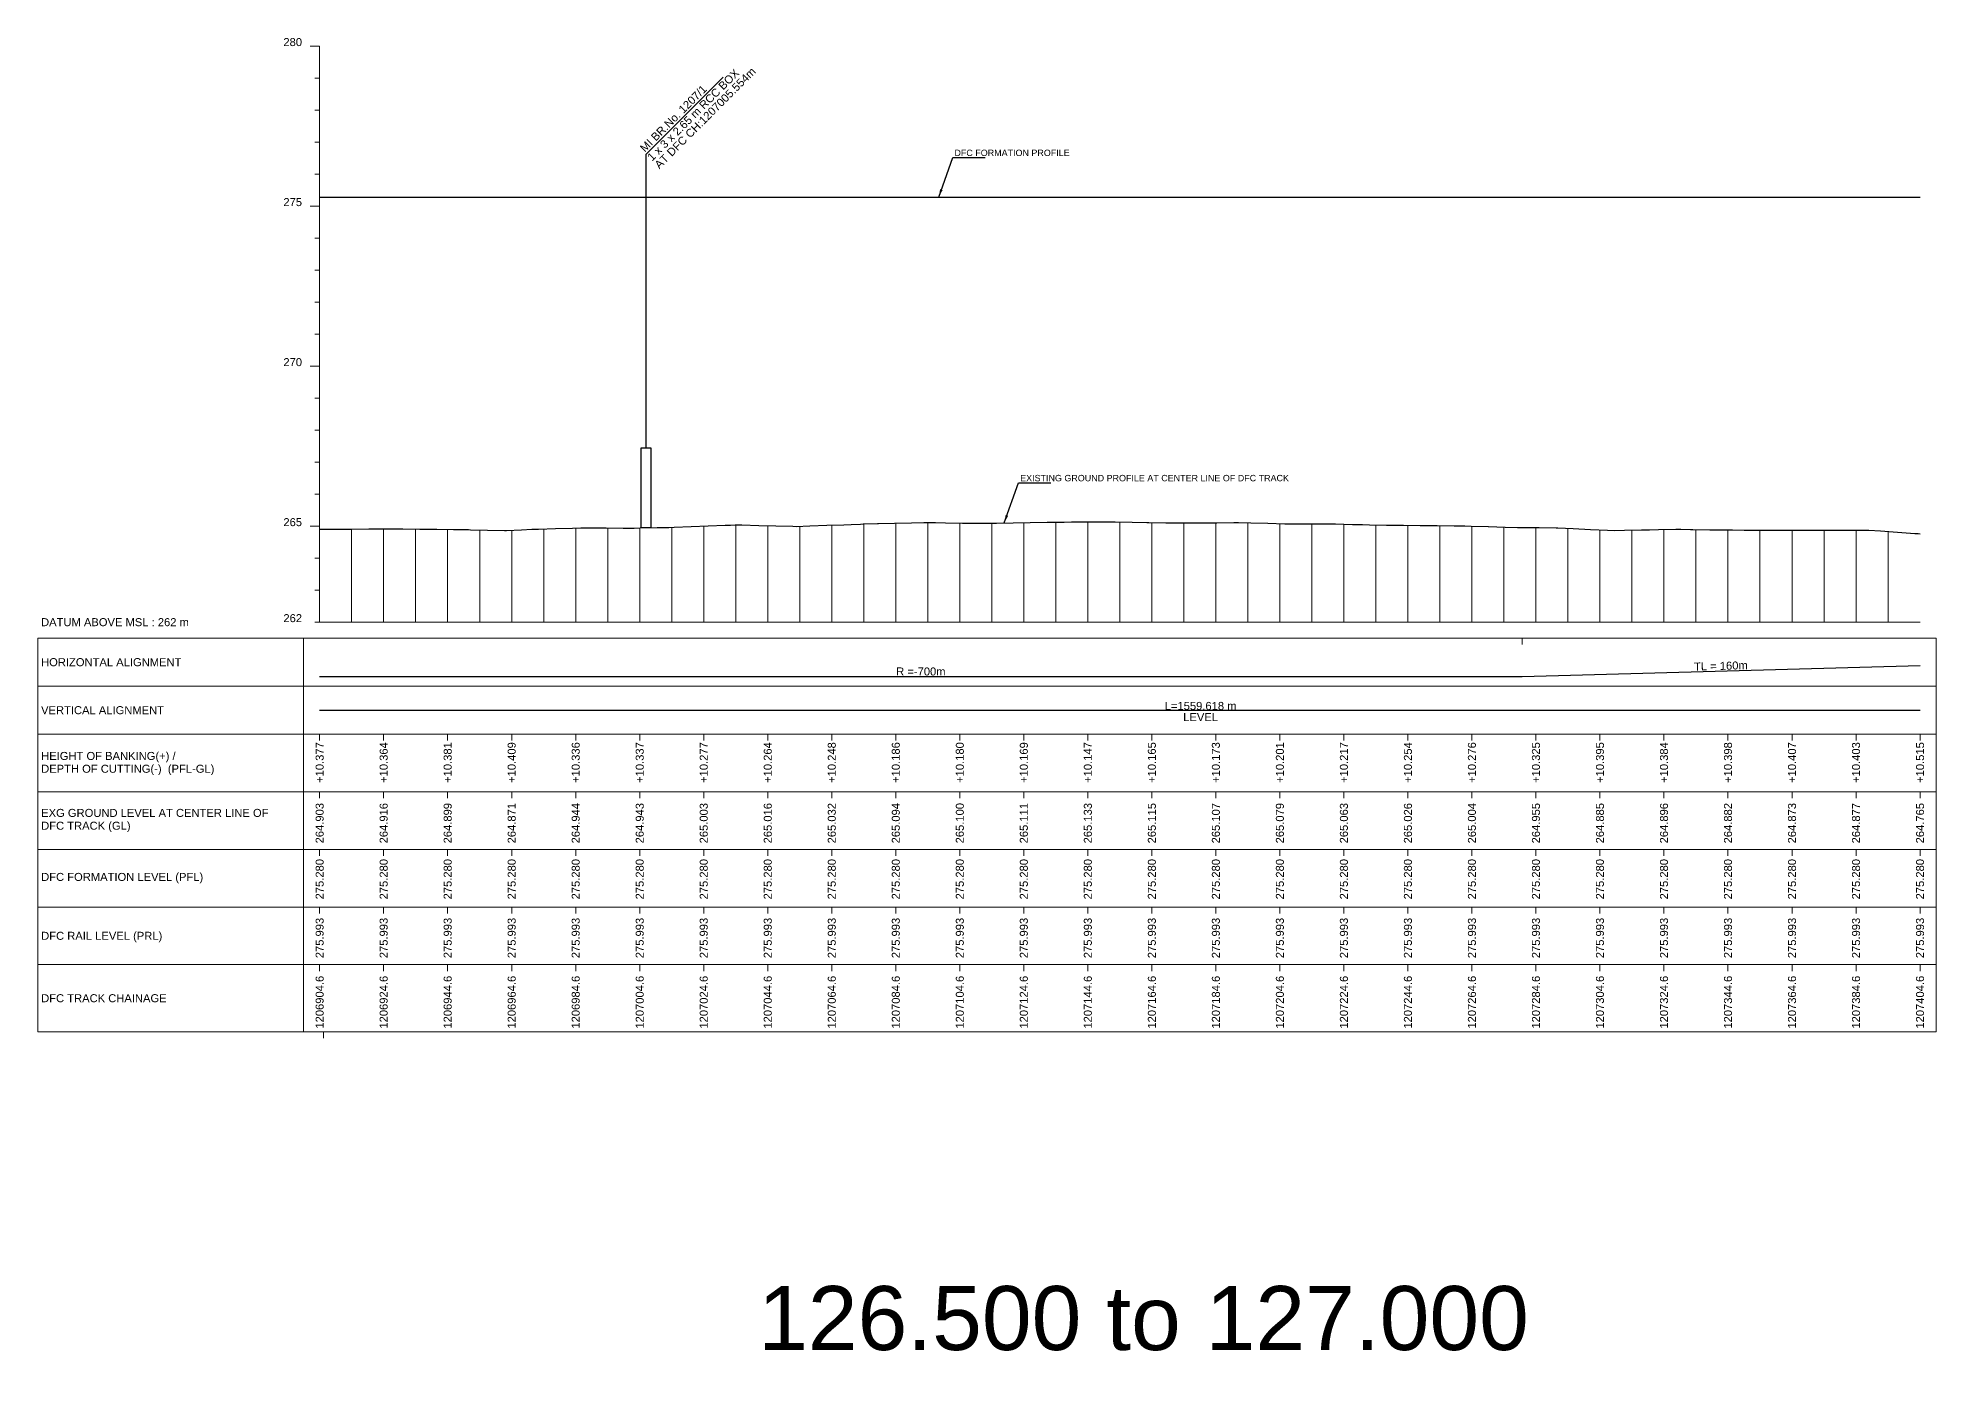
# Model space of a CAD drawing. Header units: metres. Extents: x 33905 to 43505, y -12340 to -11815.
# Drawn here: x 38912 to 39505, y -12237 to -11817 of the extents above; entities that cross this region are included whole.
import ezdxf
from ezdxf.enums import TextEntityAlignment as Align

# ---------------------------------------------------------------- set-up
doc = ezdxf.new("R2010")
doc.units = ezdxf.units.M
doc.header["$MEASUREMENT"] = 0
for name, color, linetype, lineweight in [('LS BRIDGE INDICATION', 10, 'Continuous', 30), ('LS CUT FILL', 10, 'Continuous', 0), ('LS DATUM', 7, 'Continuous', 0), ('LS DATUM X', 7, 'Continuous', 0), ('LS DATUM Y', 7, 'Continuous', 0), ('LS EXG GL', 7, 'Continuous', 0), ('LS EXG. GL', 7, 'Continuous', 0), ('LS FRAME', 7, 'Continuous', 0), ('LS PRO FL', 10, 'Continuous', 0), ('LS PRO. CUT & FILL', 10, 'Continuous', 0), ('LS PRO. DFCC CH', 10, 'Continuous', 0), ('LS PRO. FL', 10, 'Continuous', 0), ('LS PRO. RL', 10, 'Continuous', 0), ('LS PROFILE EXG GL', 7, 'Continuous', 30), ('LS PROFILE PRO FL', 1, 'Continuous', 30), ('LS TICKS', 7, 'Continuous', 0), ('Profile Grid', 7, 'Continuous', 0)]:
    doc.layers.add(name, color=color, linetype=linetype, lineweight=lineweight)
for name, color, linetype in [("LS BRIDGE'S", 7, 'Continuous'), ('LS HORIZONTAL ALIGNMENT', 10, 'Continuous'), ('LS VERTICAL ALIGNMENT', 10, 'Continuous'), ('ref text', 3, 'Continuous')]:
    doc.layers.add(name, color=color, linetype=linetype)
doc.styles.get("Standard").update_dxf_attribs({"font": 'arial.ttf'})
doc.styles.add('Style-Arial', font='arial.ttf')
doc.styles.add('StyleArial', font='arial.ttf')
doc.dimstyles.get("Standard").update_dxf_attribs({"dimtxt": 0.18, "dimasz": 0.18, "dimexe": 0.18, "dimexo": 0.0625, "dimgap": 0.09, "dimtad": 0, "dimtih": 1, "dimtoh": 1, "dimdec": 4, "dimzin": 0, "dimdsep": 46, "dimtxsty": 'Standard', "dimcen": 0.09, "dimadec": 0, "dimazin": 0, "dimtfac": 1, "dimtdec": 4, "dimtofl": 0, "dimtmove": 0, "dimatfit": 3, "dimfxl": 1, "dimtolj": 1, "dimtzin": 0, "dimarcsym": 0})

msp = doc.modelspace()

# ---------------------------------------------------------------- linework, layer by layer
at = {"layer": 'LS BRIDGE INDICATION'}
msp.add_lwpolyline([(39100.5, -11945.53), (39103.5, -11945.53), (39103.5, -11970.53), (39100.5, -11970.53)], close=True, dxfattribs=at)
at = {"layer": "LS BRIDGE'S", "color": 10}
msp.add_lwpolyline([(39102, -11945.53), (39102, -11853.78), (39126.05, -11829.73)], dxfattribs=at)
at = {"layer": 'LS DATUM X', "color": 7, "linetype": 'Continuous', "lineweight": 0}
msp.add_line((39000, -12000), (39500, -12000), dxfattribs=at)
at = {"layer": 'LS DATUM Y', "color": 7, "linetype": 'Continuous', "lineweight": 0}
for p, q in [((38997, -11820), (39000, -11820)), ((38997, -11820), (39000, -11820)), ((39000, -12000), (39000, -11820)), ((38998.5, -11830), (39000, -11830)), ((38998.5, -11840), (39000, -11840)), ((38998.5, -11850), (39000, -11850)), ((38998.5, -11860), (39000, -11860)), ((38997, -11870), (39000, -11870)), ((38998.5, -11880), (39000, -11880)), ((38998.5, -11890), (39000, -11890)), ((38998.5, -11900), (39000, -11900)), ((38998.5, -11910), (39000, -11910)), ((38997, -11920), (39000, -11920)), ((38998.5, -11930), (39000, -11930)), ((38998.5, -11940), (39000, -11940)), ((38998.5, -11950), (39000, -11950)), ((38998.5, -11960), (39000, -11960)), ((38997, -11970), (39000, -11970)), ((38998.5, -11980), (39000, -11980)), ((38998.5, -11990), (39000, -11990)), ((38998.5, -12000), (39000, -12000))]:
    msp.add_line(p, q, dxfattribs=at)
at = {"layer": 'LS FRAME'}
for points in [[(38995, -12005), (38912, -12005), (38912, -12020), (38995, -12020)], [(38995, -12020), (38912, -12020), (38912, -12035), (38995, -12035)], [(38995, -12035), (38912, -12035), (38912, -12053), (38995, -12053)], [(38995, -12053), (38912, -12053), (38912, -12071), (38995, -12071)], [(38995, -12071), (38912, -12071), (38912, -12089), (38995, -12089)], [(38995, -12089), (38912, -12089), (38912, -12107), (38995, -12107)], [(38995, -12107), (38912, -12107), (38912, -12128), (38995, -12128)]]:
    msp.add_lwpolyline(points, dxfattribs=at)
at = {"layer": 'LS FRAME', "color": 7, "linetype": 'Continuous', "lineweight": 0, "flags": 128}
for points in [[(38995, -12020), (39505, -12020), (39505, -12005), (38995, -12005), (38995, -12020)], [(38995, -12035), (39505, -12035), (39505, -12020), (38995, -12020), (38995, -12035)], [(38995, -12053), (39505, -12053), (39505, -12035), (38995, -12035), (38995, -12053)], [(38995, -12071), (39505, -12071), (39505, -12053), (38995, -12053), (38995, -12071)], [(38995, -12089), (39505, -12089), (39505, -12071), (38995, -12071), (38995, -12089)], [(38995, -12107), (39505, -12107), (39505, -12089), (38995, -12089), (38995, -12107)], [(38995, -12128), (39505, -12128), (39505, -12107), (38995, -12107), (38995, -12128)]]:
    msp.add_lwpolyline(points, close=True, dxfattribs=at)
at = {"layer": 'LS HORIZONTAL ALIGNMENT', "flags": 128}
msp.add_lwpolyline([(39000, -12017), (39375.67, -12017), (39375.67, -12017), (39500, -12013.53)], dxfattribs=at)
at = {"layer": 'LS PROFILE EXG GL', "flags": 128}
msp.add_lwpolyline([(39000, -11970.97), (39000.4, -11970.97), (39002.6, -11970.99), (39004.03, -11970.98), (39004.78, -11970.97), (39010.08, -11970.93), (39015.38, -11970.88), (39020.68, -11970.84), (39024.41, -11970.8), (39025.11, -11970.8), (39025.94, -11970.81), (39025.97, -11970.81), (39031.27, -11970.89), (39036.57, -11970.96), (39041.87, -11971.04), (39044.98, -11971.08), (39046.54, -11971.09), (39047.17, -11971.11), (39052.47, -11971.23), (39057.77, -11971.35), (39058.42, -11971.37), (39063.06, -11971.13), (39066.3, -11970.97), (39068.36, -11970.91), (39073.66, -11970.75), (39078.96, -11970.59), (39081.56, -11970.52), (39084.26, -11970.54), (39086.01, -11970.56), (39089.56, -11970.57), (39094.85, -11970.59), (39098.31, -11970.6), (39100.15, -11970.56), (39105.45, -11970.47), (39109.11, -11970.4), (39110.75, -11970.33), (39116.05, -11970.13), (39121.35, -11969.92), (39126.65, -11969.71), (39128.34, -11969.65), (39129.86, -11969.57), (39131.2, -11969.62), (39131.94, -11969.64), (39137.24, -11969.77), (39142.54, -11969.9), (39147.84, -11970.04), (39148.93, -11970.06), (39153.14, -11969.92), (39158.44, -11969.73), (39163.73, -11969.55), (39166.07, -11969.47), (39169.03, -11969.33), (39169.82, -11969.29), (39174.33, -11969.19), (39174.56, -11969.19), (39179.63, -11969.07), (39184.93, -11968.94), (39188.8, -11968.84), (39190.23, -11968.86), (39192.39, -11968.9), (39195.53, -11968.94), (39200.82, -11969.02), (39205.65, -11969.08), (39206.12, -11969.08), (39209.2, -11969.08), (39211.42, -11969.04), (39216.72, -11968.95), (39222.02, -11968.86), (39227.32, -11968.77), (39228.45, -11968.75), (39232.62, -11968.71), (39234.93, -11968.69), (39237.91, -11968.68), (39243.21, -11968.65), (39246.78, -11968.63), (39248.51, -11968.66), (39253.81, -11968.75), (39258.4, -11968.82), (39259.11, -11968.83), (39264.41, -11968.92), (39269.7, -11969), (39270.2, -11969.01), (39274.76, -11968.98), (39275, -11968.97), (39280.3, -11968.93), (39285.6, -11968.88), (39287.05, -11968.86), (39290.9, -11968.97), (39296.2, -11969.11), (39301.5, -11969.25), (39301.67, -11969.25), (39306.79, -11969.25), (39307.88, -11969.25), (39312.09, -11969.26), (39316.22, -11969.27), (39317.39, -11969.3), (39322.69, -11969.45), (39325.79, -11969.53), (39327.99, -11969.57), (39333.29, -11969.65), (39336.66, -11969.7), (39338.58, -11969.72), (39343.88, -11969.79), (39346.14, -11969.82), (39349.18, -11969.84), (39354.48, -11969.88), (39357.77, -11969.91), (39359.78, -11969.96), (39365.08, -11970.09), (39365.18, -11970.09), (39370.38, -11970.27), (39374.25, -11970.4), (39375.67, -11970.41), (39381.01, -11970.46), (39386.34, -11970.5), (39386.85, -11970.51), (39391.67, -11970.74), (39397.01, -11971), (39402.31, -11971.26), (39402.34, -11971.26), (39404.39, -11971.34), (39407.67, -11971.28), (39413.01, -11971.19), (39415.43, -11971.15), (39418.34, -11971.08), (39423.67, -11970.95), (39424.17, -11970.94), (39425.24, -11970.99), (39428.29, -11971.04), (39429.01, -11971.05), (39434.34, -11971.11), (39439.67, -11971.18), (39441.44, -11971.2), (39445.01, -11971.25), (39446.69, -11971.27), (39450.34, -11971.24), (39451.23, -11971.23), (39455.67, -11971.25), (39461.01, -11971.27), (39464.69, -11971.29), (39466.34, -11971.28), (39471.67, -11971.26), (39477.01, -11971.25), (39479.92, -11971.23), (39482.34, -11971.23), (39483.96, -11971.22), (39487.67, -11971.49), (39493.01, -11971.88), (39498.34, -11972.26), (39499.43, -11972.34), (39500, -11972.35)], dxfattribs=at)
at = {"layer": 'LS PROFILE PRO FL'}
msp.add_line((39000, -11867.2), (39500, -11867.2), dxfattribs=at)
at = {"layer": 'LS TICKS', "color": 7, "linetype": 'Continuous', "lineweight": 0, "flags": 128}
for points in [[(39375.67, -12007), (39375.67, -12005)], [(39000, -12037), (39000, -12035)], [(39020, -12037), (39020, -12035)], [(39040, -12037), (39040, -12035)], [(39060, -12037), (39060, -12035)], [(39080, -12037), (39080, -12035)], [(39100, -12037), (39100, -12035)], [(39120, -12037), (39120, -12035)], [(39140, -12037), (39140, -12035)], [(39160, -12037), (39160, -12035)], [(39180, -12037), (39180, -12035)], [(39200, -12037), (39200, -12035)], [(39220, -12037), (39220, -12035)], [(39240, -12037), (39240, -12035)], [(39260, -12037), (39260, -12035)], [(39280, -12037), (39280, -12035)], [(39300, -12037), (39300, -12035)], [(39320, -12037), (39320, -12035)], [(39340, -12037), (39340, -12035)], [(39360, -12037), (39360, -12035)], [(39380, -12037), (39380, -12035)], [(39400, -12037), (39400, -12035)], [(39420, -12037), (39420, -12035)], [(39440, -12037), (39440, -12035)], [(39460, -12037), (39460, -12035)], [(39480, -12037), (39480, -12035)], [(39500, -12037), (39500, -12035)], [(39000, -12055), (39000, -12053)], [(39020, -12055), (39020, -12053)], [(39040, -12055), (39040, -12053)], [(39060, -12055), (39060, -12053)], [(39080, -12055), (39080, -12053)], [(39100, -12055), (39100, -12053)], [(39120, -12055), (39120, -12053)], [(39140, -12055), (39140, -12053)], [(39160, -12055), (39160, -12053)], [(39180, -12055), (39180, -12053)], [(39200, -12055), (39200, -12053)], [(39220, -12055), (39220, -12053)], [(39240, -12055), (39240, -12053)], [(39260, -12055), (39260, -12053)], [(39280, -12055), (39280, -12053)], [(39300, -12055), (39300, -12053)], [(39320, -12055), (39320, -12053)], [(39340, -12055), (39340, -12053)], [(39360, -12055), (39360, -12053)], [(39380, -12055), (39380, -12053)], [(39400, -12055), (39400, -12053)], [(39420, -12055), (39420, -12053)], [(39440, -12055), (39440, -12053)], [(39460, -12055), (39460, -12053)], [(39480, -12055), (39480, -12053)], [(39500, -12055), (39500, -12053)], [(39000, -12073), (39000, -12071)], [(39020, -12073), (39020, -12071)], [(39040, -12073), (39040, -12071)], [(39060, -12073), (39060, -12071)], [(39080, -12073), (39080, -12071)], [(39100, -12073), (39100, -12071)], [(39120, -12073), (39120, -12071)], [(39140, -12073), (39140, -12071)], [(39160, -12073), (39160, -12071)], [(39180, -12073), (39180, -12071)], [(39200, -12073), (39200, -12071)], [(39220, -12073), (39220, -12071)], [(39240, -12073), (39240, -12071)], [(39260, -12073), (39260, -12071)], [(39280, -12073), (39280, -12071)], [(39300, -12073), (39300, -12071)], [(39320, -12073), (39320, -12071)], [(39340, -12073), (39340, -12071)], [(39360, -12073), (39360, -12071)], [(39380, -12073), (39380, -12071)], [(39400, -12073), (39400, -12071)], [(39420, -12073), (39420, -12071)], [(39440, -12073), (39440, -12071)], [(39460, -12073), (39460, -12071)], [(39480, -12073), (39480, -12071)], [(39500, -12073), (39500, -12071)], [(39000, -12091), (39000, -12089)], [(39020, -12091), (39020, -12089)], [(39040, -12091), (39040, -12089)], [(39060, -12091), (39060, -12089)], [(39080, -12091), (39080, -12089)], [(39100, -12091), (39100, -12089)], [(39120, -12091), (39120, -12089)], [(39140, -12091), (39140, -12089)], [(39160, -12091), (39160, -12089)], [(39180, -12091), (39180, -12089)], [(39200, -12091), (39200, -12089)], [(39220, -12091), (39220, -12089)], [(39240, -12091), (39240, -12089)], [(39260, -12091), (39260, -12089)], [(39280, -12091), (39280, -12089)], [(39300, -12091), (39300, -12089)], [(39320, -12091), (39320, -12089)], [(39340, -12091), (39340, -12089)], [(39360, -12091), (39360, -12089)], [(39380, -12091), (39380, -12089)], [(39400, -12091), (39400, -12089)], [(39420, -12091), (39420, -12089)], [(39440, -12091), (39440, -12089)], [(39460, -12091), (39460, -12089)], [(39480, -12091), (39480, -12089)], [(39500, -12091), (39500, -12089)], [(39000, -12109), (39000, -12107)], [(39020, -12109), (39020, -12107)], [(39040, -12109), (39040, -12107)], [(39060, -12109), (39060, -12107)], [(39080, -12109), (39080, -12107)], [(39100, -12109), (39100, -12107)], [(39120, -12109), (39120, -12107)], [(39140, -12109), (39140, -12107)], [(39160, -12109), (39160, -12107)], [(39180, -12109), (39180, -12107)], [(39200, -12109), (39200, -12107)], [(39220, -12109), (39220, -12107)], [(39240, -12109), (39240, -12107)], [(39260, -12109), (39260, -12107)], [(39280, -12109), (39280, -12107)], [(39300, -12109), (39300, -12107)], [(39320, -12109), (39320, -12107)], [(39340, -12109), (39340, -12107)], [(39360, -12109), (39360, -12107)], [(39380, -12109), (39380, -12107)], [(39400, -12109), (39400, -12107)], [(39420, -12109), (39420, -12107)], [(39440, -12109), (39440, -12107)], [(39460, -12109), (39460, -12107)], [(39480, -12109), (39480, -12107)], [(39500, -12109), (39500, -12107)], [(39001.25, -12130), (39001.25, -12128)]]:
    msp.add_lwpolyline(points, dxfattribs=at)
at = {"layer": 'LS VERTICAL ALIGNMENT', "flags": 128}
msp.add_lwpolyline([(39000, -12027.5), (39500, -12027.5)], dxfattribs=at)
at = {"layer": 'Profile Grid'}
for p, q in [((39010, -12000), (39010, -11970.93)), ((39020, -12000), (39020, -11970.84)), ((39030, -12000), (39030, -11970.87)), ((39040, -12000), (39040, -11971.01)), ((39050, -12000), (39050, -11971.17)), ((39060, -12000), (39060, -11971.29)), ((39070, -12000), (39070, -11970.86)), ((39080, -12000), (39080, -11970.56)), ((39090, -12000), (39090, -11970.57)), ((39100, -12000), (39100, -11970.57)), ((39110, -12000), (39110, -11970.36)), ((39120, -12000), (39120, -11969.97)), ((39130, -12000), (39130, -11969.57)), ((39140, -12000), (39140, -11969.84)), ((39150, -12000), (39150, -11970.03)), ((39160, -12000), (39160, -11969.68)), ((39170, -12000), (39170, -11969.29)), ((39180, -12000), (39180, -11969.06)), ((39190, -12000), (39190, -11968.86)), ((39200, -12000), (39200, -11969)), ((39210, -12000), (39210, -11969.06)), ((39220, -12000), (39220, -11968.89)), ((39230, -12000), (39230, -11968.74)), ((39240, -12000), (39240, -11968.67)), ((39250, -12000), (39250, -11968.68)), ((39260, -12000), (39260, -11968.85)), ((39270, -12000), (39270, -11969)), ((39280, -12000), (39280, -11968.93)), ((39290, -12000), (39290, -11968.94)), ((39300, -12000), (39300, -11969.21)), ((39310, -12000), (39310, -11969.25)), ((39320, -12000), (39320, -11969.37)), ((39330, -12000), (39330, -11969.6)), ((39340, -12000), (39340, -11969.74)), ((39350, -12000), (39350, -11969.85)), ((39360, -12000), (39360, -11969.96)), ((39370, -12000), (39370, -11970.26)), ((39380, -12000), (39380, -11970.45)), ((39390, -12000), (39390, -11970.66)), ((39400, -12000), (39400, -11971.15)), ((39410, -12000), (39410, -11971.24)), ((39420, -12000), (39420, -11971.04)), ((39430, -12000), (39430, -11971.06)), ((39440, -12000), (39440, -11971.18)), ((39450, -12000), (39450, -11971.24)), ((39460, -12000), (39460, -11971.27)), ((39470, -12000), (39470, -11971.27)), ((39480, -12000), (39480, -11971.23)), ((39490, -12000), (39490, -11971.66))]:
    msp.add_line(p, q, dxfattribs=at)

# ---------------------------------------------------------------- texts
at = {"layer": "LS BRIDGE'S", "color": 10}
for s, p in [('1 x 3 x 2.65 m RCC BOX', (39103.88, -11856.14)), ('AT DFC CH:1207005.554m', (39106.14, -11858.51)), ('MI BR.No. 1207/1', (39101.58, -11853.3))]:
    msp.add_text(s, height=2.5, rotation=45, dxfattribs=at).set_placement(p)
at = {"layer": 'LS CUT FILL', "style": 'Style-Arial'}
for s, p in [('+10.377', (39000, -12037.5)), ('+10.364', (39020, -12037.5)), ('+10.381', (39040, -12037.5)), ('+10.409', (39060, -12037.5)), ('+10.336', (39080, -12037.5)), ('+10.337', (39100, -12037.5)), ('+10.277', (39120, -12037.5)), ('+10.264', (39140, -12037.5)), ('+10.248', (39160, -12037.5)), ('+10.186', (39180, -12037.5)), ('+10.180', (39200, -12037.5)), ('+10.169', (39220, -12037.5)), ('+10.147', (39240, -12037.5)), ('+10.165', (39260, -12037.5)), ('+10.173', (39280, -12037.5)), ('+10.201', (39300, -12037.5)), ('+10.217', (39320, -12037.5)), ('+10.254', (39340, -12037.5)), ('+10.276', (39360, -12037.5)), ('+10.325', (39380, -12037.5)), ('+10.395', (39400, -12037.5)), ('+10.384', (39420, -12037.5)), ('+10.398', (39440, -12037.5)), ('+10.407', (39460, -12037.5)), ('+10.403', (39480, -12037.5)), ('+10.515', (39500, -12037.5))]:
    msp.add_text(s, height=2.5, rotation=90, dxfattribs=at).set_placement(p, align=Align.MIDDLE_RIGHT)
at = {"layer": 'LS DATUM', "color": 7, "style": 'StyleArial'}
msp.add_text('DATUM ABOVE MSL : 262 m', height=2.5, rotation=0.00003, dxfattribs=at).set_placement((38912.97, -12000), align=Align.MIDDLE_LEFT)
at = {"layer": 'LS DATUM Y', "color": 7, "lineweight": 0, "style": 'Style-Arial'}
for s, p in [('280', (38994.5, -11820)), ('280', (38994.5, -11820)), ('275', (38994.5, -11870)), ('270', (38994.5, -11920)), ('265', (38994.5, -11970)), ('262', (38994.5, -12000))]:
    msp.add_text(s, height=2.5, dxfattribs=at).set_placement(p, align=Align.RIGHT)
at = {"layer": 'LS EXG GL', "style": 'Style-Arial'}
for s, p in [('264.903', (39000, -12056.5)), ('264.916', (39020, -12056.5)), ('264.899', (39040, -12056.5)), ('264.871', (39060, -12056.5)), ('264.944', (39080, -12056.5)), ('264.943', (39100, -12056.5)), ('265.003', (39120, -12056.5)), ('265.016', (39140, -12056.5)), ('265.032', (39160, -12056.5)), ('265.094', (39180, -12056.5)), ('265.100', (39200, -12056.5)), ('265.111', (39220, -12056.5)), ('265.133', (39240, -12056.5)), ('265.115', (39260, -12056.5)), ('265.107', (39280, -12056.5)), ('265.079', (39300, -12056.5)), ('265.063', (39320, -12056.5)), ('265.026', (39340, -12056.5)), ('265.004', (39360, -12056.5)), ('264.955', (39380, -12056.5)), ('264.885', (39400, -12056.5)), ('264.896', (39420, -12056.5)), ('264.882', (39440, -12056.5)), ('264.873', (39460, -12056.5)), ('264.877', (39480, -12056.5)), ('264.765', (39500, -12056.5))]:
    msp.add_text(s, height=2.5, rotation=90, dxfattribs=at).set_placement(p, align=Align.MIDDLE_RIGHT)
at = {"layer": 'LS EXG. GL', "color": 7, "style": 'StyleArial'}
for s, p in [('EXG GROUND LEVEL AT CENTER LINE OF ', (38913, -12059.6)), ('DFC TRACK (GL)', (38913, -12063.6))]:
    msp.add_text(s, height=2.5, rotation=0.00003, dxfattribs=at).set_placement(p, align=Align.MIDDLE_LEFT)
at = {"layer": 'LS HORIZONTAL ALIGNMENT', "style": 'StyleArial'}
msp.add_text('HORIZONTAL ALIGNMENT', height=2.5, rotation=0.00003, dxfattribs=at).set_placement((38912.97, -12012.5), align=Align.MIDDLE_LEFT)
at = {"layer": 'LS HORIZONTAL ALIGNMENT', "insert": (39187.84, -12015.42), "char_height": 2.5, "attachment_point": 5, "line_spacing_factor": 0.6, "style": 'Style-Arial'}
msp.add_mtext('R =-700m', dxfattribs=at)
at = {"layer": 'LS HORIZONTAL ALIGNMENT', "insert": (39437.78, -12013.68), "char_height": 2.5, "attachment_point": 5, "rotation": 1.60097, "line_spacing_factor": 0.6, "style": 'Style-Arial'}
msp.add_mtext('TL = 160m', dxfattribs=at)
at = {"layer": 'LS PRO FL', "style": 'Style-Arial'}
for p in [(39000, -12074), (39020, -12074), (39040, -12074), (39060, -12074), (39080, -12074), (39100, -12074), (39120, -12074), (39140, -12074), (39160, -12074), (39180, -12074), (39200, -12074), (39220, -12074), (39240, -12074), (39260, -12074), (39280, -12074), (39300, -12074), (39320, -12074), (39340, -12074), (39360, -12074), (39380, -12074), (39400, -12074), (39420, -12074), (39440, -12074), (39460, -12074), (39480, -12074), (39500, -12074)]:
    msp.add_text('275.280', height=2.5, rotation=90, dxfattribs=at).set_placement(p, align=Align.MIDDLE_RIGHT)
at = {"layer": 'LS PRO. CUT & FILL', "color": 10, "style": 'StyleArial'}
for s, p in [('HEIGHT OF BANKING(+) /', (38913, -12041.8)), ('DEPTH OF CUTTING(-)  (PFL-GL)', (38913, -12045.8))]:
    msp.add_text(s, height=2.5, rotation=0.00003, dxfattribs=at).set_placement(p, align=Align.MIDDLE_LEFT)
at = {"layer": 'LS PRO. DFCC CH'}
for s, p in [('1206904.6', (39001.25, -12127)), ('1206924.6', (39021.25, -12127)), ('1206944.6', (39041.25, -12127)), ('1206964.6', (39061.25, -12127)), ('1206984.6', (39081.25, -12127)), ('1207004.6', (39101.25, -12127)), ('1207024.6', (39121.25, -12127)), ('1207044.6', (39141.25, -12127)), ('1207064.6', (39161.25, -12127)), ('1207084.6', (39181.25, -12127)), ('1207104.6', (39201.25, -12127)), ('1207124.6', (39221.25, -12127)), ('1207144.6', (39241.25, -12127)), ('1207164.6', (39261.25, -12127)), ('1207184.6', (39281.25, -12127)), ('1207204.6', (39301.25, -12127)), ('1207224.6', (39321.25, -12127)), ('1207244.6', (39341.25, -12127)), ('1207264.6', (39361.25, -12127)), ('1207284.6', (39381.25, -12127)), ('1207304.6', (39401.25, -12127)), ('1207324.6', (39421.25, -12127)), ('1207344.6', (39441.25, -12127)), ('1207364.6', (39461.25, -12127)), ('1207384.6', (39481.25, -12127)), ('1207404.6', (39501.25, -12127))]:
    msp.add_text(s, height=2.5, rotation=90, dxfattribs=at).set_placement(p)
at = {"layer": 'LS PRO. DFCC CH', "color": 10, "style": 'Style-Arial'}
msp.add_text('DFC TRACK CHAINAGE', height=2.5, rotation=0.00003, dxfattribs=at).set_placement((38913, -12117.5), align=Align.MIDDLE_LEFT)
at = {"layer": 'LS PRO. FL', "color": 10, "style": 'StyleArial'}
msp.add_text('DFC FORMATION LEVEL (PFL) ', height=2.5, rotation=0.00003, dxfattribs=at).set_placement((38913, -12079.6), align=Align.MIDDLE_LEFT)
at = {"layer": 'LS PRO. RL', "color": 10, "style": 'StyleArial'}
msp.add_text('DFC RAIL LEVEL (PRL)', height=2.5, rotation=0.00003, dxfattribs=at).set_placement((38913, -12098), align=Align.MIDDLE_LEFT)
at = {"layer": 'LS PRO. RL'}
for p in [(39001.25, -12105), (39021.25, -12105), (39041.25, -12105), (39061.25, -12105), (39081.25, -12105), (39101.25, -12105), (39121.25, -12105), (39141.25, -12105), (39161.25, -12105), (39181.25, -12105), (39201.25, -12105), (39221.25, -12105), (39241.25, -12105), (39261.25, -12105), (39281.25, -12105), (39301.25, -12105), (39321.25, -12105), (39341.25, -12105), (39361.25, -12105), (39381.25, -12105), (39401.25, -12105), (39421.25, -12105), (39441.25, -12105), (39461.25, -12105), (39481.25, -12105), (39501.25, -12105)]:
    msp.add_text('275.993', height=2.5, rotation=90, dxfattribs=at).set_placement(p)
at = {"layer": 'LS PROFILE EXG GL', "color": 7, "lineweight": 0, "style": 'Style-Arial'}
msp.add_text('EXISTING GROUND PROFILE AT CENTER LINE OF DFC TRACK', height=2, dxfattribs=at).set_placement((39218.86, -11955.98))
at = {"layer": 'LS PROFILE PRO FL', "style": 'Style-Arial'}
msp.add_text(' DFC FORMATION PROFILE', height=2, dxfattribs=at).set_placement((39197.55, -11854.36))
at = {"layer": 'LS VERTICAL ALIGNMENT', "style": 'StyleArial'}
msp.add_text('VERTICAL ALIGNMENT', height=2.5, rotation=0.00003, dxfattribs=at).set_placement((38912.97, -12027.5), align=Align.MIDDLE_LEFT)
at = {"layer": 'LS VERTICAL ALIGNMENT', "insert": (39275.24, -12027.92), "char_height": 2.5, "attachment_point": 5, "line_spacing_factor": 0.84, "style": 'Style-Arial'}
msp.add_mtext('L=1559.618 m\\PLEVEL', dxfattribs=at)
at = {"layer": 'ref text', "color": 3, "insert": (39137, -12227.71), "char_height": 20, "width": 259.0433, "attachment_point": 7, "bg_fill": 3, "box_fill_scale": 1.5, "bg_fill_color": 256, "bg_fill_transparency": 0}
msp.add_mtext('126.500 to 127.000', dxfattribs=at)

# ---------------------------------------------------------------- leaders
at = {"layer": 'LS PROFILE EXG GL', "color": 7, "lineweight": -3}
msp.add_leader([(39213.87, -11969), (39218.35, -11956.44), (39228.49, -11956.44)], dimstyle='Standard', override={"dimasz": 2.5, "dimexe": 0.25, "dimexo": 0.25, "dimgap": 0.25, "dimtad": 0, "dimtih": 0, "dimtoh": 0, "dimzin": 11, "dimadec": 4, "dimazin": 3, "dimatfit": 1, "dimfrac": 2, "dimtolj": 0, "dimtzin": 11}, dxfattribs=at)
at = {"layer": 'LS PROFILE PRO FL', "lineweight": -3}
msp.add_leader([(39193.4, -11867.2), (39197.83, -11854.82), (39207.97, -11854.82)], dimstyle='Standard', override={"dimasz": 2.5, "dimexe": 0.25, "dimexo": 0.25, "dimgap": 0.25, "dimtad": 0, "dimtih": 0, "dimtoh": 0, "dimzin": 11, "dimadec": 4, "dimazin": 3, "dimatfit": 1, "dimfrac": 2, "dimtolj": 0, "dimtzin": 11}, dxfattribs=at)

doc.saveas('drawing.dxf')
